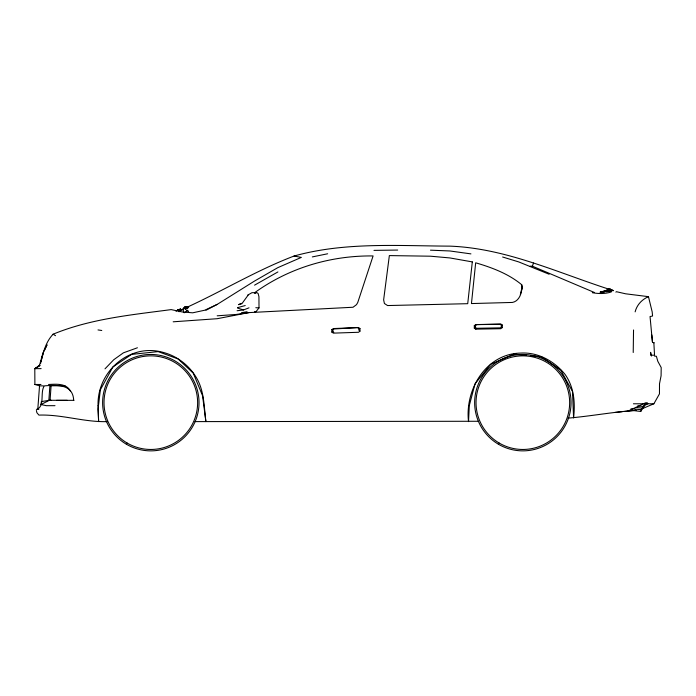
<?xml version="1.0" encoding="UTF-8"?>
<svg xmlns="http://www.w3.org/2000/svg" width="696" height="696" viewBox="0 0 696 696"><rect width="100%" height="100%" fill="white"/><g stroke="black" fill="none" stroke-linecap="round" stroke-linejoin="round"><path stroke-width="1.04" d="M186.563 307.467C222.711 290.98 256.85 270.187 294.051 256.041L301.342 257.398L277.817 267.647L254.562 281.036L217.265 304.361L204.789 310.207L192.679 312.817L182.204 311.956L171.164 309.607C131.318 314.897 90.645 318.733 53.122 334.193C46.615 341.04 44.066 349.505 41.856 358.283M633.534 329.965L633.221 352.507M62.657 385.741L51.095 385.784L50.164 398.904L50.852 400.365M44.596 350.105L47.041 344.764L42.934 353.081L39.568 364.991L40.159 365.444L34.8 368.636L34.887 384.479L39.533 385.862L37.784 409.457L38.863 409.231M254.684 311.469L254.971 312.113L256.058 311.617L259.008 307.893L258.938 296.653L258.146 293.564L257.094 292.746L251.987 292.668L247.732 295.104M55.001 405.681L46.301 405.681L40.986 404.515L41.377 401.592L49.355 400.296L67.251 400.313M521.722 289.971L522.174 286.848L521.722 284.751C508.672 273.85 491.881 267.516 475.673 262.801L471.462 303.56L512.404 302.438C519.964 301.02 522.513 291.302 521.722 284.751M520.338 294.599L522.174 286.848M41.16 361.328L43.152 353.098M40.568 363.469L41.342 360.354M254.858 293.521L256.05 292.668M533.528 263.018L532.37 266.185L530.221 266.168M188.886 312.408L187.694 310.425L186.711 310.425L185.214 308.92L185.519 308.067M635.135 311.86C636.849 304.9 641.964 299.445 648.463 296.661L652.178 311.869L652.57 316.01L650.047 316.558L652.387 341.788M475.777 329.147L476.221 328.295L500.476 327.851L501.39 326.737L501.381 325.337L500.45 324.336L475.777 324.614L474.307 325.65L474.307 328.147L475.777 329.147L500.842 328.712L502.268 327.599L502.251 325.006L500.807 323.997L475.777 324.614M641.147 409.144L653.875 403.784L659.46 393.884L659.503 383.766L661.087 375.77L661.2 367.549L657.816 361.311L656.372 356.239L654.571 356.143M294.051 256.041C344.59 241.877 398.016 245.914 449.886 246.132C505.435 248.22 556.478 272.18 608.513 289.049L609.461 289.371L608.774 288.805L606.19 290.484L600.169 292.163L600.857 292.729L603.997 292.19M631.376 410.318L640.694 411.449L644.748 404.794L642.712 408.117L635.5 407.473M640.694 411.449L641.712 409.779L632.412 408.822M609.426 290.128L610.435 289.075L605.938 291.276L606.512 291.781L610.94 290.684L609.322 291.206M606.677 290.71L608.774 288.805M248.211 295.017L241.86 303.743L238.458 304.665L241.338 303.325M184.17 308.058L184.684 307.484L187.45 308.754M333.784 332.401L332.827 331.392L332.827 330.043L333.784 328.999L358.527 327.538L359.962 328.547L359.962 331.157L358.527 332.279L333.34 333.132L331.879 332.123L331.879 329.608L333.34 328.564L358.527 327.538M476.221 328.295L475.264 327.294L475.264 325.954L476.221 324.919M104.992 368.845L113.761 359.728L123.401 352.829L137.416 347.774M615.89 292.129L616.343 291.685L625.6 293.799L648.463 296.661L648.072 296.896M609.461 289.371L604.955 291.807M474.307 328.147L475.264 327.294M35.426 368.636L39.568 364.991M600.857 292.729L606.877 291.058M179.055 309.842L180.212 308.885L180.647 309.337L179.49 310.285L179.055 309.842L179.655 310.329M176.027 311.243L178.115 309.885L177.419 310.016L179.838 310.851M186.998 308.302L188.155 307.345L188.616 307.797M331.879 332.123L332.827 331.392M187.711 310.694L184.179 312.774M254.562 292.755C289.066 267.821 330.67 255.475 373.091 255.937L357.753 302.49L356.526 304.639L353.029 307.249L248.942 312.608L236.075 314.47L217.169 315.81M39.167 366.053L34.8 368.636L41.134 368.636M254.562 285.16L277.904 271.945M205.964 310.259L217.265 304.361M608.435 291.424L611.384 289.893L613.585 290.676L610.14 289.092M644.052 405.733L647.811 403.784L647.237 402.732L645.488 402.836L628.114 411.04M40.986 404.515L49.355 400.296L48.955 398.956L49.886 385.845L51.095 385.784M249.003 307.832L243.548 309.938L237.084 310.738M178.724 311.225L184.605 308.406M359.962 331.157L358.997 330.4L358.997 328.999L359.962 328.547M606.19 290.484L607.991 289.736M501.381 325.337L502.251 325.006M245.227 305.553L237.588 307.641M36.383 409.457C45.458 406.716 39.672 391.97 44.379 385.862C56.724 384.931 73.01 383.757 73.689 400.391M312.33 256.911L327.651 253.77M248.942 312.608L217.169 318.707L173.174 321.804M600.169 292.163L603.31 291.615M241.477 312.687L247.054 311.747M188.712 306.858L185.327 307.101L185.658 306.666L188.155 307.345M636.048 410.335C613.263 411.936 590.791 416.173 568.084 418.131M614.803 412.458L622.224 411.701M624.347 411.484L636.013 410.292M592.313 292.712C598.525 293.808 604.946 294.017 611.236 291.955L612.045 290.771L611.201 290.215M49.085 399.791L50.295 399.739M478.265 421.271L195.054 421.611M373.97 250.377L397.686 250.064M653.857 342.789L654.536 355.204L650.743 355.204L650.621 352.341L651.473 356.056M34.887 384.479L40.977 384.479M48.537 384.479C56.089 384.14 66.294 383.035 70.427 391.082M56.533 400.374L73.95 400.33M633.404 403.784L653.875 403.784M630.889 408.909L632.368 408.909M107.288 421.611C84.329 422.315 61.97 414.285 38.932 415.103L36.897 412.745L36.383 410.492M43.422 385.88L39.533 385.862M654.214 342.789L652.517 342.406L651.813 334.959M430.467 250.177L449.886 250.969L470.931 253.883M603.858 291.093L606.025 291.198M255.815 307.702L259.008 307.893M637.553 405.986L643.739 406.455M526.507 355.343L513.848 354.168L490.715 364.33L475.046 383.8L469.313 405.498L468.53 421.611C464.763 389.647 485.869 353.812 520.538 353.09C537.982 351.967 554.277 361.085 565.056 374.387C574.13 387.202 575.322 402.775 573.582 417.939L572.503 391.457L560.628 369.933L541.279 356.717L530.726 355.734M98.005 329.93L101.773 330.487M63.588 385.889L65.468 386.184M605.938 291.276L606.929 291.502M502.625 257.007L518.694 261.913L549.144 274.241M237.64 308.111L243.548 309.938M474.307 325.65L475.264 325.954M185.31 308.015L186.737 308.511M55.532 335.698L53.122 334.193M594.454 292.511L532.37 266.185M609.913 289.78L608.513 289.049L609.392 289.466M331.879 329.608L332.827 330.043M182.03 310.225L180.212 308.885M600.5 291.876L601.187 292.442M606.668 290.85L607.243 291.363M501.39 326.737L502.268 327.599M358.083 327.981L358.997 328.999M177.915 310.051L179.107 311.782M185.214 308.92L184.283 307.545L184.884 306.762L183.118 308.502L183.561 312.017M98.058 405.681L98.623 421.611L98.04 409.231L100.363 389.786L112.917 366.914L131.614 354.394L158.114 351.611L178.08 358.953L193.27 373.178L202.571 395.754L205.894 421.611C203.971 406.69 204.32 390.647 196.263 377.441C189.034 365.339 177.141 356.082 163.464 352.472C129.682 342.615 96.874 371.603 98.058 405.681M472.306 261.905L467.721 303.682L387.568 305.553L384.41 303.491L383.635 299.863L389.351 255.589L430.467 256.198L449.877 257.938L472.306 261.905M126.35 444.196A48.207 48.207 0 0 0 199.021 403.088A48.207 48.207 0 0 0 127.081 360.702A48.207 48.207 0 0 0 126.35 444.196M127.055 442.987A46.806 46.806 0 0 0 197.62 403.071A46.806 46.806 0 0 0 127.768 361.92A46.806 46.806 0 0 0 127.055 442.987M498.38 444.196A48.207 48.207 0 0 0 571.051 403.088A48.207 48.207 0 0 0 499.11 360.702A48.207 48.207 0 0 0 498.38 444.196M499.084 442.987A46.806 46.806 0 0 0 569.65 403.071A46.806 46.806 0 0 0 499.798 361.92A46.806 46.806 0 0 0 499.084 442.987"/></g></svg>
